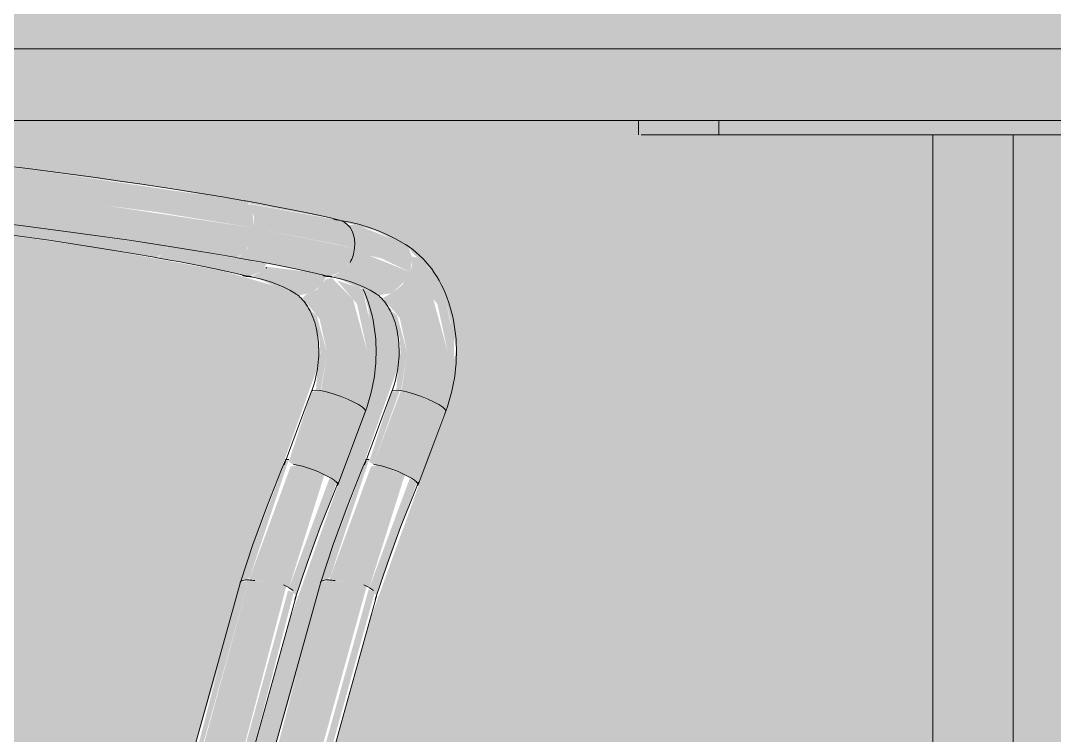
# Model space of a CAD drawing. Header units: inches. Extents: x 20426 to 36348, y -461 to 673.
# Drawn here: x 29311.61 to 29329.63, y 18.03 to 30.49 of the extents above; entities that cross this region are included whole.
import ezdxf

# ---------------------------------------------------------------- set-up
doc = ezdxf.new("R2010")
doc.units = ezdxf.units.IN
doc.header["$MEASUREMENT"] = 0
doc.layers.add('I-FURN', color=30, linetype='Continuous', lineweight=9)
doc.layers.add('Q-CASE', color=31, linetype='Continuous', lineweight=9)

# ---------------------------------------------------------------- blocks, each defined once
blk = doc.blocks.new('Falcon 7700 Series Pedestal Base - 36_ Square Top x 30_ - Wheelchair Height-460525-Elevation - East')
at = {"layer": 'I-FURN'}
for points in [[(-22423.847, 28.75), (-22415.968, 28.75), (-22415.968, 30), (-22441.424, 30), (-22441.424, 28.75), (-22433.53, 28.75)], [(-22421.968, 28.5), (-22420.885, 28.5), (-22420.885, 28.75), (-22423.175, 28.75), (-22423.175, 28.5), (-22422.291, 28.5)], [(-22420.669, 28.5), (-22420.669, 28.75), (-22420.794, 28.75), (-22420.794, 28.5), (-22420.733, 28.5)], [(-22417.175, 28.5), (-22417.175, 28.75), (-22420.669, 28.75), (-22420.669, 28.5), (-22417.589, 28.5)], [(-22418.089, 0.75), (-22415.968, 0.75), (-22415.968, 28.5), (-22418.089, 28.5), (-22418.089, 3.606)]]:
    blk.add_hatch(color=256, dxfattribs=at).paths.add_polyline_path(points, flags=0)
for p, q in [((-22441.424, 30), (-22415.968, 30)), ((-22415.968, 28.75), (-22441.424, 28.75)), ((-22423.218, 28.75), (-22423.218, 28.5)), ((-22420.885, 28.5), (-22423.175, 28.5)), ((-22420.669, 28.5), (-22420.885, 28.5)), ((-22420.885, 28.5), (-22420.794, 28.5)), ((-22417.589, 28.5), (-22420.669, 28.5)), ((-22418.089, 0.75), (-22418.089, 28.5)), ((-22417.589, 28.5), (-22417.175, 28.5))]:
    blk.add_line(p, q, dxfattribs=at)
blk = doc.blocks.new('HermanMiller_Collection_Air-Chair_SideChair_Arms - Arms-460524-Elevation - East')
at = {"layer": 'I-FURN'}
for points in [[(-22431.325, 26.875), (-22431.361, 27.219), (-22431.461, 27.338), (-22435.213, 27.895), (-22436.62, 28.025), (-22436.667, 27.624), (-22433.008, 27.149)], [(-22431.634, 26.362), (-22431.5, 26.438), (-22431.386, 26.625), (-22431.325, 26.875), (-22434.807, 27.401), (-22436.667, 27.624), (-22436.724, 27.076), (-22433.237, 26.623)], [(-22429.573, 26.52), (-22429.596, 26.768), (-22429.714, 26.95), (-22429.805, 27.002), (-22431.405, 27.293), (-22431.325, 27.055), (-22431.325, 26.875), (-22429.896, 26.591)], [(-22430.005, 26.031), (-22429.793, 26.119), (-22429.763, 26.136), (-22429.651, 26.274), (-22429.573, 26.52), (-22431.325, 26.875), (-22431.438, 26.52), (-22431.567, 26.384), (-22431.634, 26.362), (-22430.01, 26.032)], [(-22428.604, 26.106), (-22428.565, 26.344), (-22428.63, 26.533), (-22428.698, 26.593), (-22429.525, 26.924), (-22429.691, 26.924), (-22429.596, 26.768), (-22429.572, 26.45), (-22429.108, 26.344), (-22428.688, 26.146)], [(-22429.127, 25.705), (-22428.928, 25.737), (-22428.688, 25.951), (-22428.604, 26.106), (-22429.319, 26.392), (-22429.587, 26.454), (-22429.692, 26.215), (-22429.853, 26.086), (-22429.969, 26.031), (-22429.128, 25.706)], [(-22427.992, 23.708), (-22427.839, 24.236), (-22427.838, 25.084), (-22427.903, 25.218), (-22428.012, 25.762), (-22428.25, 26.129), (-22428.418, 26.344), (-22428.571, 26.377), (-22428.571, 26.227), (-22428.604, 26.106), (-22428.129, 25.55), (-22427.946, 24.704), (-22428.101, 23.793), (-22428.013, 23.729)], [(-22429.212, 25.736), (-22429.813, 25.977), (-22429.581, 25.864), (-22429.217, 25.737)], [(-22428.101, 23.793), (-22427.946, 24.704), (-22428.201, 25.635), (-22428.604, 26.106), (-22428.737, 25.884), (-22428.928, 25.737), (-22429.081, 25.651), (-22428.785, 25.304), (-22428.653, 24.694), (-22428.756, 24.038), (-22428.305, 23.894), (-22428.194, 23.844)], [(-22428.765, 24.038), (-22428.653, 24.694), (-22428.833, 25.349), (-22428.956, 25.449), (-22428.785, 24.956), (-22428.77, 24.694), (-22428.825, 24.31), (-22428.845, 24.046), (-22428.781, 24.039)], [(-22429.244, 22.754), (-22428.784, 24.04), (-22428.925, 24.016), (-22429.318, 22.799), (-22429.264, 22.757)], [(-22428.581, 22.509), (-22428.101, 23.793), (-22428.547, 23.984), (-22428.765, 24.038), (-22429.244, 22.754), (-22428.784, 22.61), (-22428.674, 22.559)], [(-22428.464, 22.393), (-22427.992, 23.708), (-22428.101, 23.793), (-22428.581, 22.509), (-22428.472, 22.422)], [(-22430.165, 20.693), (-22430.082, 20.734), (-22429.999, 20.782), (-22429.318, 22.835), (-22429.389, 22.794), (-22430.163, 20.699)], [(-22429.319, 20.59), (-22428.697, 22.57), (-22429.176, 22.74), (-22429.288, 22.71), (-22430.013, 20.737), (-22429.53, 20.679), (-22429.481, 20.653), (-22429.319, 20.602)], [(-22429.189, 20.456), (-22428.485, 22.435), (-22428.61, 22.507), (-22429.315, 20.6), (-22429.189, 20.458)], [(-22428.477, 22.407), (-22428.518, 22.459), (-22428.484, 22.424)], [(-22435.862, 0), (-22435.794, 0), (-22430.015, 20.736), (-22430.165, 20.675), (-22431.172, 16.856), (-22431.22, 16.809), (-22431.194, 16.786), (-22431.455, 16.048), (-22435.908, 0)], [(-22435.377, 0), (-22435.061, 0), (-22429.362, 20.625), (-22429.55, 20.683), (-22430.015, 20.734), (-22435.794, 0), (-22435.493, 0)], [(-22434.984, 0), (-22434.892, 0), (-22429.223, 20.512), (-22429.325, 20.578), (-22435.061, 0)]]:
    blk.add_hatch(color=256, dxfattribs=at).paths.add_polyline_path(points, flags=0)
for p, q in [((-22429.791, 27), (-22429.935, 27.021)), ((-22430.05, 26.027), (-22429.954, 26.014)), ((-22428.921, 24.025), (-22429.401, 22.742)), ((-22428.921, 24.025), (-22428.922, 24.024)), ((-22428.464, 22.392), (-22427.983, 23.678)), ((-22430.154, 20.719), (-22435.929, 0)), ((-22434.891, 0), (-22429.19, 20.451))]:
    blk.add_line(p, q, dxfattribs=at)
at = {"layer": 'I-FURN', "flags": 128}
for points in [[(-22431.493, 27.348), (-22431.844, 27.409), (-22432.202, 27.468), (-22432.568, 27.527), (-22432.939, 27.585), (-22433.317, 27.642), (-22433.7, 27.698), (-22434.087, 27.753), (-22434.479, 27.806), (-22434.874, 27.858), (-22435.271, 27.909), (-22435.671, 27.958), (-22436.073, 28.005), (-22436.475, 28.051), (-22436.614, 28.066)], [(-22429.834, 27.012), (-22430.015, 27.054), (-22430.204, 27.096), (-22430.4, 27.138), (-22430.602, 27.18), (-22430.812, 27.222), (-22431.027, 27.263), (-22431.249, 27.304), (-22431.476, 27.345), (-22431.493, 27.348)], [(-22431.666, 26.363), (-22432.011, 26.423), (-22432.364, 26.482), (-22432.724, 26.54), (-22433.091, 26.597), (-22433.464, 26.653), (-22433.842, 26.708), (-22434.225, 26.762), (-22434.611, 26.815), (-22435.002, 26.867), (-22435.395, 26.917), (-22435.791, 26.965), (-22436.188, 27.012), (-22436.586, 27.057), (-22436.724, 27.072)], [(-22428.696, 26.592), (-22428.846, 26.678), (-22429.001, 26.755), (-22429.158, 26.823), (-22429.319, 26.883), (-22429.482, 26.933), (-22429.648, 26.973), (-22429.791, 27)], [(-22427.984, 23.678), (-22427.955, 23.758), (-22427.929, 23.839), (-22427.905, 23.921), (-22427.884, 24.004), (-22427.865, 24.087), (-22427.848, 24.171), (-22427.833, 24.256), (-22427.821, 24.341), (-22427.811, 24.426), (-22427.804, 24.511), (-22427.799, 24.596), (-22427.797, 24.682), (-22427.797, 24.767), (-22427.799, 24.852), (-22427.804, 24.936), (-22427.812, 25.02), (-22427.822, 25.104), (-22427.834, 25.187), (-22427.849, 25.269), (-22427.867, 25.35), (-22427.887, 25.431), (-22427.909, 25.51), (-22427.934, 25.588), (-22427.962, 25.665), (-22427.992, 25.741), (-22428.025, 25.815), (-22428.06, 25.887), (-22428.098, 25.958), (-22428.139, 26.027), (-22428.182, 26.094), (-22428.228, 26.159), (-22428.277, 26.222), (-22428.328, 26.282), (-22428.381, 26.34), (-22428.438, 26.395), (-22428.496, 26.448), (-22428.558, 26.497), (-22428.621, 26.544), (-22428.687, 26.587), (-22428.696, 26.592)], [(-22430.066, 26.039), (-22430.238, 26.079), (-22430.418, 26.119), (-22430.606, 26.16), (-22430.801, 26.2), (-22431.004, 26.24), (-22431.213, 26.281), (-22431.428, 26.321), (-22431.649, 26.36), (-22431.666, 26.363)], [(-22429.954, 26.014), (-22429.842, 25.992), (-22429.732, 25.964), (-22429.622, 25.93), (-22429.514, 25.889), (-22429.408, 25.841), (-22429.302, 25.788), (-22429.214, 25.737)], [(-22429.214, 25.737), (-22429.192, 25.722), (-22429.169, 25.706), (-22429.147, 25.689), (-22429.125, 25.669), (-22429.102, 25.647), (-22429.08, 25.623), (-22429.058, 25.597), (-22429.036, 25.569), (-22429.014, 25.539), (-22428.993, 25.507), (-22428.973, 25.472), (-22428.953, 25.436), (-22428.934, 25.398), (-22428.916, 25.358), (-22428.899, 25.316), (-22428.883, 25.272), (-22428.868, 25.226), (-22428.855, 25.179), (-22428.842, 25.131), (-22428.831, 25.081), (-22428.822, 25.03), (-22428.814, 24.977), (-22428.807, 24.924), (-22428.802, 24.87), (-22428.799, 24.815), (-22428.797, 24.759), (-22428.797, 24.703), (-22428.798, 24.646), (-22428.801, 24.59), (-22428.806, 24.532), (-22428.812, 24.475), (-22428.82, 24.418), (-22428.83, 24.361), (-22428.841, 24.305), (-22428.853, 24.249), (-22428.867, 24.194), (-22428.883, 24.139), (-22428.9, 24.085), (-22428.919, 24.032), (-22428.921, 24.025)], [(-22428.765, 24.038), (-22428.845, 24.046), (-22428.899, 24.042), (-22428.921, 24.025)], [(-22428.425, 23.942), (-22428.547, 23.984), (-22428.663, 24.016), (-22428.765, 24.038)], [(-22428.101, 23.793), (-22428.194, 23.844), (-22428.305, 23.894), (-22428.425, 23.942)], [(-22427.983, 23.679), (-22427.992, 23.708), (-22428.032, 23.747), (-22428.101, 23.793)], [(-22430.164, 20.698), (-22429.944, 21.355), (-22429.705, 22.009), (-22429.447, 22.66), (-22429.379, 22.826)], [(-22429.212, 20.394), (-22429.001, 21.025), (-22428.771, 21.653), (-22428.523, 22.279), (-22428.457, 22.438)]]:
    blk.add_lwpolyline(points, dxfattribs=at)
at = {"layer": 'I-FURN'}
for centre, major_axis, ratio, start_param, end_param in [((-22429.95, 26.525), (0.116, 0.486), 0.74611, 4.877543, 6.18654), ((-22429.95, 26.525), (0.116, 0.486), 0.74611, 4.353944, 4.877543), ((-22429.993, 26.524), (0.057, 0.497), 0.711436, 2.845098, 3.106897), ((-22429.95, 26.525), (0.116, 0.486), 0.74611, 3.141593, 3.306746), ((-22429.993, 26.524), (0.057, 0.497), 0.711436, 3.106897, 3.368696), ((-22428.918, 22.632), (-0.461, 0.194), 0.144221, 5.822246, 6.345845), ((-22428.932, 22.567), (-0.468, 0.175), 0.191458, 3.939025, 5.509821), ((-22428.932, 22.567), (-0.468, 0.175), 0.191458, 3.153627, 3.939025), ((-22428.932, 22.567), (-0.468, 0.175), 0.191458, 2.891828, 3.141593), ((-22429.688, 20.546), (-0.476, 0.152), 0.239355, 5.80521, 6.328809), ((-22429.688, 20.546), (-0.476, 0.152), 0.239355, 5.543411, 5.799632), ((-22429.688, 20.546), (-0.476, 0.152), 0.239355, 5.282674, 5.542834), ((-22429.672, 20.585), (-0.482, 0.134), 0.301377, 3.976352, 4.23196), ((-22429.672, 20.585), (-0.482, 0.134), 0.301377, 3.714553, 3.963657)]:
    blk.add_ellipse(centre, major_axis=major_axis, ratio=ratio, start_param=start_param, end_param=end_param, dxfattribs=at)
blk = doc.blocks.new('Casework 3 - Casework 1-483541-Elevation - East')
at = {"layer": 'Q-CASE'}
h = blk.add_hatch(color=256, dxfattribs=at)
h.paths.add_polyline_path([(-22503.889, 0), (-22499.2, 0), (-22499.2, 0.25), (-22504.782, 0.25), (-22504.796, 0), (-22503.898, 0)], flags=0)
h.paths.add_polyline_path([(-22448.007, 26.785), (-22448.058, 26.876), (-22448.024, 26.803)], flags=0)
h.paths.add_polyline_path([(-22375.431, 0), (-22360.053, 0), (-22360.053, 36), (-22504.981, 36), (-22504.981, 30), (-22487.289, 30), (-22487.289, 28.75), (-22504.981, 28.75), (-22504.925, 15), (-22504.861, 15.676), (-22504.662, 16.429), (-22504.351, 16.906), (-22504.295, 17.034), (-22504.2, 17.184), (-22504.142, 17.236), (-22503.899, 17.47), (-22503.293, 17.496), (-22503.262, 17.552), (-22503.024, 17.552), (-22498.724, 17.59), (-22499.722, 20.996), (-22500.874, 24.236), (-22500.877, 25.019), (-22500.799, 25.428), (-22500.554, 26.039), (-22499.895, 26.648), (-22499.14, 26.933), (-22495.584, 27.611), (-22492.083, 28.062), (-22489.209, 28.273), (-22485.71, 28.346), (-22482.305, 28.236), (-22481.946, 28.113), (-22481.741, 28.001), (-22481.484, 27.56), (-22481.522, 27.37), (-22481.763, 27.076), (-22482.055, 26.817), (-22482.305, 26.708), (-22483.061, 26.362), (-22483.255, 26.075), (-22483.616, 25.296), (-22483.79, 24.712), (-22483.947, 23.793), (-22484.29, 20.672), (-22484.369, 18.094), (-22484.243, 17.52), (-22484.243, 17.456), (-22484.243, 17.287), (-22484.187, 17.285), (-22484.046, 16.992), (-22483.857, 16.853), (-22483.672, 16.512), (-22483.714, 16.07), (-22483.883, 15.793), (-22478.702, 0), (-22451.412, 0), (-22446.249, 15.816), (-22446.36, 15.97), (-22446.456, 16.344), (-22446.35, 16.717), (-22445.962, 17.162), (-22445.912, 17.159), (-22445.805, 17.727), (-22445.724, 18.288), (-22445.731, 19.038), (-22445.737, 19.041), (-22445.857, 21.021), (-22446.231, 24.278), (-22446.553, 25.475), (-22446.73, 25.819), (-22447.135, 26.466), (-22448.122, 26.863), (-22448.414, 27.107), (-22448.499, 27.235), (-22448.592, 27.37), (-22448.628, 27.627), (-22448.497, 27.741), (-22448.559, 27.79), (-22448.137, 28.128), (-22447.422, 28.264), (-22444.732, 28.337), (-22442.511, 28.339), (-22438.017, 28.187), (-22435.213, 27.895), (-22432.752, 27.549), (-22430.031, 27.051), (-22429.223, 26.833), (-22428.63, 26.533), (-22428.565, 26.436), (-22428.299, 26.204), (-22428.011, 25.758), (-22427.799, 24.778), (-22428.032, 23.547), (-22429.319, 19.993), (-22430, 17.55), (-22425.419, 17.495), (-22425.369, 17.495), (-22424.922, 17.465), (-22424.653, 17.329), (-22424.522, 17.117), (-22424.509, 17.062), (-22424.437, 17.119), (-22424.356, 16.901), (-22424.148, 16.615), (-22423.911, 16.143), (-22423.908, 15.974), (-22423.826, 15.665), (-22422.916, 0.75), (-22419.49, 0.75), (-22419.49, 28.5), (-22424.576, 28.5), (-22424.576, 28.75), (-22442.825, 28.75), (-22442.825, 30), (-22390.512, 30), (-22390.512, 28.75), (-22408.76, 28.75), (-22408.76, 28.5), (-22413.846, 28.5), (-22413.846, 0.75), (-22410.377, 0.75), (-22409.485, 15.676), (-22409.286, 16.429), (-22408.975, 16.906), (-22408.92, 17.034), (-22408.824, 17.184), (-22408.766, 17.236), (-22408.523, 17.47), (-22407.917, 17.496), (-22407.886, 17.552), (-22407.648, 17.552), (-22403.348, 17.59), (-22404.347, 20.996), (-22405.498, 24.236), (-22405.501, 25.019), (-22405.423, 25.428), (-22405.179, 26.039), (-22404.48, 26.665), (-22403.765, 26.933), (-22400.209, 27.611), (-22396.708, 28.062), (-22394.223, 28.259), (-22390.335, 28.346), (-22385.505, 28.224), (-22385.183, 28.117), (-22384.964, 28.001), (-22384.707, 27.579), (-22384.745, 27.37), (-22384.986, 27.076), (-22385.278, 26.817), (-22385.529, 26.708), (-22386.285, 26.362), (-22386.478, 26.075), (-22386.839, 25.296), (-22387.013, 24.712), (-22387.17, 23.793), (-22387.514, 20.672), (-22387.593, 18.094), (-22387.466, 17.52), (-22387.466, 17.456), (-22387.466, 17.287), (-22387.41, 17.285), (-22387.269, 16.992), (-22387.08, 16.853), (-22386.895, 16.512), (-22386.938, 16.07), (-22387.106, 15.793), (-22381.925, 0), (-22380.272, 0)], flags=0)
h.paths.add_polyline_path([(-22384.375, 0), (-22389.581, 15.675), (-22389.741, 15.658), (-22391.5, 15.745), (-22395.454, 15.895), (-22395.42, 15.776), (-22395.37, 15.636), (-22395.346, 15.636), (-22395.37, 0), (-22385.114, 0)], flags=0)
h.paths.add_polyline_path([(-22383.326, 0), (-22382.974, 0), (-22388.115, 15.663), (-22388.466, 15.668), (-22383.348, 0.068)], flags=0)
h.paths.add_polyline_path([(-22398.445, 0), (-22402.842, 15.775), (-22407.147, 15.931), (-22407.155, 15.7), (-22407.112, 15.619), (-22407.942, 0.75), (-22400.411, 0.75), (-22400.411, 0.25), (-22401.557, 0.25), (-22401.557, 0), (-22399.639, 0)], flags=0)
h.paths.add_polyline_path([(-22402.423, 0), (-22402.423, 0.25), (-22402.958, 0.25), (-22402.958, 0)], flags=0)
h.paths.add_polyline_path([(-22403.824, 0), (-22403.824, 0.25), (-22408.005, 0.25), (-22408.02, 0), (-22404.48, 0)], flags=0)
h.paths.add_polyline_path([(-22498.333, 0), (-22493.82, 0), (-22498.218, 15.775), (-22503.808, 16.095), (-22503.869, 16.084), (-22503.91, 15.978), (-22503.913, 15.848), (-22503.889, 15.619), (-22504.719, 0.75), (-22497.188, 0.75), (-22497.188, 0.25), (-22498.333, 0.25)], flags=0)
h.paths.add_polyline_path([(-22492.122, 0), (-22479.751, 0), (-22484.891, 15.663), (-22485.116, 15.658), (-22486.788, 15.74), (-22492.04, 15.975), (-22492.237, 15.867), (-22492.197, 15.776), (-22492.147, 15.636), (-22492.122, 15.643), (-22492.161, 7.785), (-22492.147, 0), (-22492.125, 0)], flags=0)
h.paths.add_polyline_path([(-22408.866, 0), (-22409.019, 0.01), (-22409.019, 0.25), (-22409.406, 0.25), (-22409.421, 0), (-22408.871, 0)], flags=0)
h.paths.add_polyline_path([(-22413.846, 0), (-22410.42, 0.01), (-22410.42, 0.25), (-22415.535, 0.25), (-22415.535, 0), (-22414.164, 0)], flags=0)
h.paths.add_polyline_path([(-22417.802, 0), (-22417.802, 0.25), (-22422.93, 0.25), (-22422.941, 0.008), (-22422.941, 0), (-22418.089, 0)], flags=0)
h.paths.add_polyline_path([(-22416.401, 0), (-22416.401, 0.25), (-22416.936, 0.25), (-22416.936, 0)], flags=0)
h.paths.add_polyline_path([(-22425.317, 0), (-22425.331, 0.25), (-22429.513, 0.25), (-22429.513, 0), (-22425.394, 0)], flags=0)
h.paths.add_polyline_path([(-22424.466, 0), (-22423.918, 0.044), (-22423.93, 0.25), (-22424.331, 0.25), (-22424.342, 0.008), (-22424.47, 0)], flags=0)
h.paths.add_polyline_path([(-22430.379, 0), (-22430.379, 0.25), (-22430.914, 0.25), (-22430.914, 0)], flags=0)
h.paths.add_polyline_path([(-22431.78, 0), (-22431.78, 0.25), (-22432.925, 0.25), (-22432.925, 0.75), (-22425.36, 0.75), (-22426.172, 15.62), (-22426.114, 15.675), (-22426.231, 15.975), (-22430.495, 15.775), (-22434.892, 0), (-22432.925, 0)], flags=0)
h.paths.add_polyline_path([(-22450.362, 0), (-22450.011, 0), (-22444.87, 15.668), (-22445.248, 15.585), (-22450.011, 1.072)], flags=0)
h.paths.add_polyline_path([(-22437.914, 0), (-22437.944, 15.776), (-22437.872, 15.727), (-22437.875, 15.86), (-22437.92, 15.928), (-22438.119, 15.939), (-22443.847, 15.585), (-22448.961, 0), (-22437.966, 0)], flags=0)
h.paths.add_polyline_path([(-22409.019, 0.75), (-22408.976, 0.75), (-22408.084, 15.676), (-22408.028, 16.038), (-22408.508, 16.067), (-22408.555, 15.703), (-22408.513, 15.619), (-22409.322, 0.75)], flags=0)
h.paths.add_polyline_path([(-22424.615, 15.967), (-22424.615, 15.83), (-22424.589, 15.878), (-22424.592, 15.887)], flags=0)
h.paths.add_polyline_path([(-22424.83, 16.071), (-22424.66, 16.05), (-22424.773, 16.145), (-22424.828, 16.127), (-22424.829, 16.099)], flags=0)
h.paths.add_polyline_path([(-22423.959, 0.75), (-22424.771, 15.62), (-22424.715, 15.681), (-22424.893, 16.118), (-22425.314, 16.003), (-22425.223, 15.592), (-22424.317, 0.75)], flags=0)
h.paths.add_polyline_path([(-22493.191, 1.458), (-22493.15, 15.675), (-22493.598, 15.587), (-22497.153, 15.675), (-22493.198, 1.485)], flags=0)
h.paths.add_polyline_path([(-22397.815, 1.458), (-22397.843, 2.868), (-22401.422, 15.708), (-22401.777, 15.675), (-22397.822, 1.485)], flags=0)
h.paths.add_polyline_path([(-22396.414, 1.458), (-22396.374, 15.675), (-22396.747, 15.585), (-22396.771, 2.74), (-22396.421, 1.485)], flags=0)
h.paths.add_polyline_path([(-22436.922, 1.458), (-22436.527, 2.878), (-22436.642, 15.636), (-22436.992, 15.644), (-22436.925, 1.912)], flags=0)
h.paths.add_polyline_path([(-22435.521, 1.458), (-22431.548, 15.714), (-22431.916, 15.7), (-22435.528, 2.745), (-22435.524, 1.912)], flags=0)
h.paths.add_polyline_path([(-22397.791, 6.398), (-22397.77, 15.625), (-22400.371, 15.655), (-22397.813, 6.477)], flags=0)
h.paths.add_polyline_path([(-22435.546, 6.398), (-22432.963, 15.665), (-22435.591, 15.562), (-22435.553, 7.785)], flags=0)
h.paths.add_polyline_path([(-22493.562, 15.597), (-22493.572, 15.677), (-22493.563, 15.597)], flags=0)
h.paths.add_polyline_path([(-22396.799, 15.633), (-22396.796, 15.677), (-22396.8, 15.636)], flags=0)
h.paths.add_polyline_path([(-22425.963, 15.788), (-22426.05, 15.893), (-22426.016, 15.83), (-22426, 15.817)], flags=0)
h.paths.add_polyline_path([(-22424.111, 15.914), (-22424.128, 16.076), (-22424.14, 16.014), (-22424.119, 15.942)], flags=0)
h.paths.add_polyline_path([(-22408.625, 15.978), (-22408.498, 16.143), (-22408.565, 16.071), (-22408.622, 15.983)], flags=0)
h.paths.add_polyline_path([(-22504.001, 15.978), (-22503.874, 16.143), (-22503.941, 16.071), (-22503.989, 15.995)], flags=0)
h.paths.add_polyline_path([(-22499.585, 25.705), (-22499.683, 25.705), (-22499.62, 25.686)], flags=0)
h.paths.add_polyline_path([(-22491.867, 17.46), (-22491.629, 17.494), (-22491.593, 17.496), (-22491.364, 17.647), (-22491.205, 17.78), (-22490.762, 18.633), (-22490.576, 19.251), (-22490.258, 21.858), (-22489.731, 25.72), (-22489.811, 26.257), (-22489.804, 26.437), (-22490.133, 27.027), (-22490.352, 27.223), (-22492.182, 27.052), (-22495.882, 26.556), (-22498.561, 26.061), (-22499.201, 25.884), (-22499.682, 25.592), (-22499.884, 25.299), (-22499.855, 25.296), (-22499.932, 24.999), (-22499.953, 24.63), (-22500.006, 24.557), (-22500.011, 24.409), (-22499.928, 24.26), (-22499.808, 24.038), (-22499.775, 23.984), (-22498.448, 20.322), (-22497.676, 17.549), (-22492.187, 17.5), (-22491.9, 17.464)], flags=0)
h.paths.add_polyline_path([(-22437.27, 17.541), (-22437.295, 17.57), (-22437.248, 17.599), (-22437.108, 17.551), (-22436.214, 17.552), (-22432.437, 17.55), (-22431.3, 21.414), (-22430.173, 24.575), (-22430.214, 25.084), (-22430.329, 25.388), (-22430.329, 25.436), (-22430.431, 25.592), (-22430.613, 25.745), (-22431.052, 25.888), (-22431.884, 26.127), (-22434.082, 26.532), (-22436.796, 26.916), (-22438.533, 27.076), (-22438.701, 26.833), (-22438.815, 26.537), (-22438.966, 26.104), (-22439.008, 25.435), (-22438.948, 24.685), (-22438.812, 24.022), (-22438.289, 20.75), (-22438.048, 18.914), (-22437.82, 18.308), (-22437.466, 17.711), (-22437.369, 17.625), (-22437.277, 17.547)], flags=0)
h.paths.add_polyline_path([(-22402.808, 25.705), (-22402.906, 25.705), (-22402.843, 25.686)], flags=0)
h.paths.add_polyline_path([(-22396.16, 17.549), (-22395.988, 17.647), (-22395.829, 17.78), (-22395.387, 18.633), (-22395.201, 19.251), (-22394.893, 21.787), (-22394.355, 25.72), (-22394.435, 26.257), (-22394.428, 26.437), (-22394.758, 27.027), (-22394.904, 27.106), (-22397.4, 26.805), (-22400.768, 26.274), (-22401.967, 25.998), (-22402.828, 25.682), (-22403.107, 25.299), (-22403.078, 25.296), (-22403.155, 24.999), (-22403.176, 24.63), (-22403.222, 24.538), (-22403.234, 24.409), (-22403.158, 24.283), (-22403.031, 24.038), (-22402.999, 23.984), (-22401.672, 20.322), (-22400.849, 17.55), (-22396.169, 17.55)], flags=0)
h.paths.add_polyline_path([(-22431.051, 17.549), (-22431.036, 17.55), (-22429.899, 21.414), (-22428.771, 24.575), (-22428.813, 25.084), (-22428.928, 25.388), (-22428.928, 25.436), (-22429.03, 25.592), (-22429.239, 25.758), (-22429.43, 25.798), (-22429.335, 25.474), (-22429.24, 24.236), (-22429.729, 22.757), (-22430.72, 19.993), (-22431.401, 17.549), (-22431.109, 17.549)], flags=0)
h.paths.add_polyline_path([(-22404.209, 25.705), (-22404.307, 25.705), (-22404.244, 25.686)], flags=0)
h.paths.add_polyline_path([(-22402.3, 17.549), (-22401.947, 17.59), (-22402.945, 20.996), (-22404.097, 24.236), (-22404.1, 25.019), (-22404.022, 25.428), (-22403.943, 25.798), (-22404.229, 25.682), (-22404.508, 25.299), (-22404.48, 25.293), (-22404.556, 24.999), (-22404.578, 24.63), (-22404.623, 24.539), (-22404.635, 24.409), (-22404.552, 24.26), (-22404.433, 24.038), (-22404.4, 23.984), (-22403.073, 20.322), (-22402.3, 17.55)], flags=0)
h.paths.add_polyline_path([(-22499.922, 24.63), (-22499.954, 24.825), (-22499.907, 24.924), (-22499.917, 24.732)], flags=0)
h.paths.add_polyline_path([(-22404.546, 24.63), (-22404.578, 24.825), (-22404.532, 24.924), (-22404.541, 24.732)], flags=0)
h.paths.add_polyline_path([(-22403.145, 24.63), (-22403.177, 24.825), (-22403.131, 24.924), (-22403.14, 24.732)], flags=0)
h.paths.add_polyline_path([(-22431.214, 25.977), (-22431.733, 26.103), (-22431.253, 25.986)], flags=0)
h.paths.add_polyline_path([(-22448.058, 27.078), (-22447.856, 27.181), (-22447.933, 27.212), (-22447.955, 27.15), (-22448.055, 27.08)], flags=0)
h.paths.add_polyline_path([(-22448.188, 27.076), (-22448.061, 27.107), (-22448.082, 27.169), (-22448.185, 27.078)], flags=0)
h.paths.add_polyline_path([(-22481.925, 27.076), (-22482.049, 27.139), (-22482.044, 27.078), (-22481.946, 27.076)], flags=0)
h.paths.add_polyline_path([(-22385.148, 27.076), (-22385.272, 27.139), (-22385.267, 27.078), (-22385.176, 27.076)], flags=0)
blk = doc.blocks.new('Falcon 7700 Series Pedestal Base - 36_ Square Top x 30_ - Wheelchair Height-V109-Elevation - East')
at = {"layer": 'I-FURN'}
for points in [[(-22423.994, 28.5), (-22423.175, 28.5), (-22423.175, 28.75), (-22424.576, 28.75), (-22424.576, 28.5), (-22424.253, 28.5)], [(-22420.885, 28.5), (-22420.794, 28.5), (-22420.794, 28.75), (-22420.885, 28.75), (-22420.885, 28.68)], [(-22419.005, 0.75), (-22418.089, 0.75), (-22418.089, 28.5), (-22419.49, 28.5), (-22419.49, 0.75)]]:
    blk.add_hatch(color=256, dxfattribs=at).paths.add_polyline_path(points, flags=0)
for p, q in [((-22424.619, 28.75), (-22424.619, 28.5)), ((-22423.174, 28.5), (-22424.576, 28.5)), ((-22420.794, 28.5), (-22420.885, 28.5)), ((-22419.49, 0.75), (-22419.49, 28.5))]:
    blk.add_line(p, q, dxfattribs=at)
blk = doc.blocks.new('HermanMiller_Collection_Air-Chair_SideChair_Arms - Arms-V110-Elevation - East')
at = {"layer": 'I-FURN'}
for points in [[(-22433.035, 26.362), (-22432.901, 26.438), (-22432.839, 26.558), (-22435.395, 26.916), (-22438.113, 27.205), (-22438.125, 27.076), (-22434.638, 26.623), (-22433.17, 26.384)], [(-22431.406, 26.031), (-22431.195, 26.119), (-22431.164, 26.136), (-22431.109, 26.254), (-22432.822, 26.555), (-22432.968, 26.384), (-22433.035, 26.362), (-22431.411, 26.032)], [(-22430.613, 25.736), (-22431.214, 25.977), (-22430.982, 25.864), (-22430.618, 25.737)], [(-22429.393, 23.708), (-22429.24, 24.236), (-22429.239, 25.084), (-22429.304, 25.218), (-22429.43, 25.798), (-22429.506, 25.838), (-22429.877, 25.957), (-22429.531, 25.55), (-22429.347, 24.704), (-22429.502, 23.793), (-22429.401, 23.716)], [(-22430.166, 24.038), (-22430.054, 24.694), (-22430.234, 25.349), (-22430.357, 25.449), (-22430.186, 24.956), (-22430.171, 24.694), (-22430.226, 24.31), (-22430.246, 24.046), (-22430.182, 24.039)], [(-22430.645, 22.754), (-22430.166, 24.038), (-22430.326, 24.016), (-22430.719, 22.799), (-22430.665, 22.757)], [(-22429.982, 22.509), (-22429.502, 23.793), (-22429.948, 23.984), (-22430.166, 24.038), (-22430.645, 22.754), (-22430.145, 22.592), (-22430.075, 22.559)], [(-22429.865, 22.393), (-22429.401, 23.716), (-22429.502, 23.793), (-22429.982, 22.509), (-22429.87, 22.412)], [(-22431.566, 20.693), (-22431.483, 20.734), (-22431.4, 20.782), (-22430.719, 22.835), (-22430.79, 22.794), (-22431.55, 20.737)], [(-22430.72, 20.59), (-22430.099, 22.57), (-22430.577, 22.74), (-22430.69, 22.71), (-22431.414, 20.737), (-22430.931, 20.679), (-22430.882, 20.653), (-22430.72, 20.602)], [(-22430.591, 20.456), (-22429.886, 22.435), (-22430.011, 22.507), (-22430.716, 20.6), (-22430.59, 20.458)], [(-22429.878, 22.407), (-22429.919, 22.459), (-22429.88, 22.412)]]:
    blk.add_hatch(color=256, dxfattribs=at).paths.add_polyline_path(points, flags=0)
h = blk.add_hatch(color=256, dxfattribs=at)
h.paths.add_polyline_path([(-22430.528, 25.705), (-22430.329, 25.737), (-22430.138, 25.884), (-22430.065, 26.031), (-22430.424, 26.115), (-22431.105, 26.198), (-22431.254, 26.086), (-22431.37, 26.031), (-22430.529, 25.706)], flags=0)
h.paths.add_polyline_path([(-22430.04, 26.033), (-22430.075, 26.047), (-22430.061, 26.039)], flags=0)
h = blk.add_hatch(color=256, dxfattribs=at)
h.paths.add_polyline_path([(-22429.502, 23.793), (-22429.347, 24.704), (-22429.602, 25.635), (-22429.969, 25.998), (-22430.061, 25.989), (-22430.229, 25.798), (-22430.431, 25.706), (-22430.482, 25.651), (-22430.182, 25.287), (-22430.054, 24.694), (-22430.157, 24.038), (-22429.706, 23.894), (-22429.595, 23.844)], flags=0)
h.paths.add_polyline_path([(-22429.916, 26.003), (-22430.005, 26.031), (-22429.942, 26.009)], flags=0)
h = blk.add_hatch(color=256, dxfattribs=at)
h.paths.add_polyline_path([(-22437.196, 0), (-22436.525, 2.617), (-22436.565, 2.74), (-22437.309, 0), (-22437.263, 0)], flags=0)
h.paths.add_polyline_path([(-22435.543, 5.927), (-22432.845, 15.668), (-22432.966, 15.654), (-22435.545, 6.287), (-22435.544, 6.096)], flags=0)
h.paths.add_polyline_path([(-22432.304, 17.55), (-22431.416, 20.736), (-22431.566, 20.675), (-22432.378, 17.55), (-22432.314, 17.55)], flags=0)
h = blk.add_hatch(color=256, dxfattribs=at)
h.paths.add_polyline_path([(-22436.59, 0), (-22436.512, 0), (-22436.565, 2.261), (-22437.196, 0), (-22436.664, 0)], flags=0)
h.paths.add_polyline_path([(-22435.531, 3.343), (-22432.109, 15.699), (-22432.832, 15.654), (-22435.543, 5.927), (-22435.532, 3.606)], flags=0)
h.paths.add_polyline_path([(-22431.571, 17.55), (-22430.764, 20.625), (-22430.951, 20.683), (-22431.416, 20.734), (-22432.29, 17.55), (-22431.585, 17.55)], flags=0)
h = blk.add_hatch(color=256, dxfattribs=at)
h.paths.add_polyline_path([(-22435.528, 2.745), (-22431.942, 15.707), (-22432.093, 15.675), (-22435.531, 3.343), (-22435.528, 2.762)], flags=0)
h.paths.add_polyline_path([(-22431.401, 17.549), (-22430.634, 20.518), (-22430.734, 20.551), (-22431.559, 17.55), (-22431.402, 17.549)], flags=0)
for p, q in [((-22431.451, 26.027), (-22431.355, 26.014)), ((-22430.323, 24.025), (-22430.802, 22.742)), ((-22430.322, 24.025), (-22430.323, 24.024)), ((-22429.865, 22.392), (-22429.384, 23.678)), ((-22431.555, 20.719), (-22432.439, 17.545)), ((-22431.4, 17.549), (-22430.591, 20.451))]:
    blk.add_line(p, q, dxfattribs=at)
at = {"layer": 'I-FURN', "flags": 128}
for points in [[(-22433.067, 26.363), (-22433.412, 26.423), (-22433.765, 26.482), (-22434.125, 26.54), (-22434.492, 26.597), (-22434.865, 26.653), (-22435.243, 26.708), (-22435.626, 26.762), (-22436.013, 26.815), (-22436.403, 26.867), (-22436.796, 26.917), (-22437.192, 26.965), (-22437.589, 27.012), (-22437.987, 27.057), (-22438.125, 27.072)], [(-22431.467, 26.039), (-22431.639, 26.079), (-22431.819, 26.119), (-22432.007, 26.16), (-22432.202, 26.2), (-22432.405, 26.24), (-22432.614, 26.281), (-22432.829, 26.321), (-22433.051, 26.36), (-22433.067, 26.363)], [(-22431.355, 26.014), (-22431.243, 25.992), (-22431.133, 25.964), (-22431.024, 25.93), (-22430.915, 25.889), (-22430.809, 25.841), (-22430.703, 25.788), (-22430.615, 25.737)], [(-22429.385, 23.678), (-22429.356, 23.758), (-22429.33, 23.839), (-22429.306, 23.921), (-22429.285, 24.004), (-22429.266, 24.087), (-22429.249, 24.171), (-22429.234, 24.256), (-22429.222, 24.341), (-22429.212, 24.426), (-22429.205, 24.511), (-22429.2, 24.596), (-22429.198, 24.682), (-22429.198, 24.767), (-22429.2, 24.852), (-22429.205, 24.936), (-22429.213, 25.02), (-22429.223, 25.104), (-22429.235, 25.187), (-22429.25, 25.269), (-22429.268, 25.35), (-22429.288, 25.431), (-22429.31, 25.51), (-22429.335, 25.588), (-22429.363, 25.665), (-22429.393, 25.741), (-22429.424, 25.809)], [(-22430.615, 25.737), (-22430.593, 25.722), (-22430.57, 25.706), (-22430.548, 25.689), (-22430.526, 25.669), (-22430.503, 25.647), (-22430.481, 25.623), (-22430.459, 25.597), (-22430.437, 25.569), (-22430.415, 25.539), (-22430.394, 25.507), (-22430.374, 25.472), (-22430.354, 25.436), (-22430.335, 25.398), (-22430.317, 25.358), (-22430.3, 25.316), (-22430.284, 25.272), (-22430.269, 25.226), (-22430.256, 25.179), (-22430.243, 25.131), (-22430.232, 25.081), (-22430.223, 25.03), (-22430.215, 24.977), (-22430.208, 24.924), (-22430.203, 24.87), (-22430.2, 24.815), (-22430.198, 24.759), (-22430.198, 24.703), (-22430.199, 24.646), (-22430.202, 24.59), (-22430.207, 24.532), (-22430.213, 24.475), (-22430.221, 24.418), (-22430.231, 24.361), (-22430.242, 24.305), (-22430.254, 24.249), (-22430.269, 24.194), (-22430.284, 24.139), (-22430.301, 24.085), (-22430.32, 24.032), (-22430.322, 24.025)], [(-22430.166, 24.038), (-22430.246, 24.046), (-22430.3, 24.042), (-22430.322, 24.025)], [(-22429.826, 23.942), (-22429.948, 23.984), (-22430.064, 24.016), (-22430.166, 24.038)], [(-22429.502, 23.793), (-22429.595, 23.844), (-22429.706, 23.894), (-22429.826, 23.942)], [(-22429.384, 23.679), (-22429.393, 23.708), (-22429.433, 23.747), (-22429.502, 23.793)], [(-22431.565, 20.698), (-22431.345, 21.355), (-22431.106, 22.009), (-22430.848, 22.66), (-22430.78, 22.826)], [(-22430.613, 20.394), (-22430.402, 21.025), (-22430.172, 21.653), (-22429.924, 22.279), (-22429.858, 22.438)]]:
    blk.add_lwpolyline(points, dxfattribs=at)
at = {"layer": 'I-FURN'}
for centre, major_axis, ratio, start_param, end_param in [((-22431.351, 26.525), (0.116, 0.486), 0.74611, 4.092145, 4.143221), ((-22431.394, 26.524), (0.057, 0.497), 0.711436, 2.845098, 3.106897), ((-22431.351, 26.525), (0.116, 0.486), 0.74611, 3.141593, 3.306746), ((-22431.394, 26.524), (0.057, 0.497), 0.711436, 3.106897, 3.368696), ((-22430.319, 22.632), (-0.461, 0.194), 0.144221, 5.822246, 6.345845), ((-22430.333, 22.567), (-0.468, 0.175), 0.191458, 3.939025, 5.509821), ((-22430.333, 22.567), (-0.468, 0.175), 0.191458, 3.153627, 3.939025), ((-22430.333, 22.567), (-0.468, 0.175), 0.191458, 2.891828, 3.141593), ((-22431.089, 20.546), (-0.476, 0.152), 0.239355, 5.80521, 6.328809), ((-22431.089, 20.546), (-0.476, 0.152), 0.239355, 5.543411, 5.799632), ((-22431.089, 20.546), (-0.476, 0.152), 0.239355, 5.282674, 5.542834), ((-22431.073, 20.585), (-0.482, 0.134), 0.301377, 3.976352, 4.23196), ((-22431.073, 20.585), (-0.482, 0.134), 0.301377, 3.714553, 3.963657)]:
    blk.add_ellipse(centre, major_axis=major_axis, ratio=ratio, start_param=start_param, end_param=end_param, dxfattribs=at)

msp = doc.modelspace()

# ---------------------------------------------------------------- block references
at = {"layer": 'I-FURN'}
for name in ['Falcon 7700 Series Pedestal Base - 36_ Square Top x 30_ - Wheelchair Height-V109-Elevation - East', 'Falcon 7700 Series Pedestal Base - 36_ Square Top x 30_ - Wheelchair Height-460525-Elevation - East', 'HermanMiller_Collection_Air-Chair_SideChair_Arms - Arms-V110-Elevation - East', 'HermanMiller_Collection_Air-Chair_SideChair_Arms - Arms-460524-Elevation - East']:
    msp.add_blockref(name, (51747.003, 0), dxfattribs=at)
at = {"layer": 'Q-CASE'}
msp.add_blockref('Casework 3 - Casework 1-483541-Elevation - East', (51747.003, 0), dxfattribs=at)

doc.saveas('drawing.dxf')
